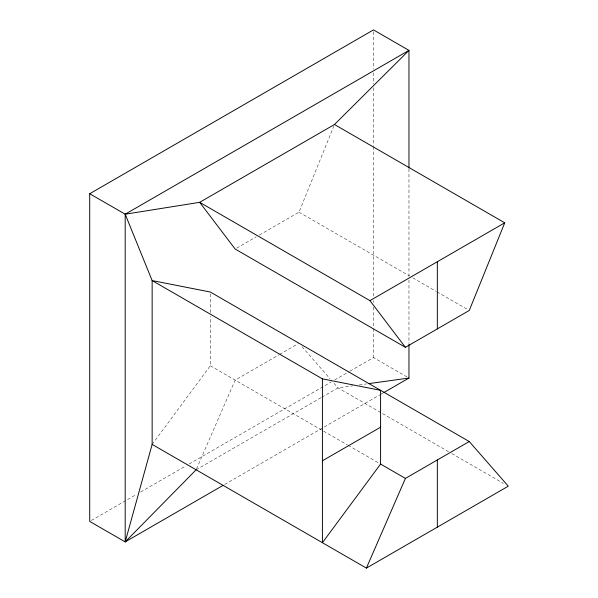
<?xml version="1.0" encoding="UTF-8"?>
<svg xmlns="http://www.w3.org/2000/svg" width="598" height="598" viewBox="0 0 598 598"><rect width="100%" height="100%" fill="white"/><g stroke="black" fill="none" stroke-linecap="round" stroke-linejoin="round"><path stroke-width="0.45" stroke-dasharray="2.99 2.24" d="M259.397 235.029L299 212.17L333.774 126.23M196.503 468.944L235.149 380.096L278.795 354.906M152.146 444.404L210.324 365.767L210.324 316.305M236.771 248.095L256.168 236.898M279.602 354.435L298.193 343.701M91.337 520.477L136.606 494.337M140.65 492.005L185.926 465.864M189.162 463.996L331.449 381.845M334.686 379.977L349.239 371.575M350.047 371.111L373.488 357.574L407.35 377.121M196.129 469.796L321.089 397.655M321.896 397.192L338.019 387.885L352.76 385.837M224.631 484.477L379.857 394.859M380.664 394.388L383.094 392.991M359.211 384.948L366.581 383.923M299 212.17L409.548 275.992M412.777 277.853L436.181 291.368M436.989 291.831L467.651 309.532M448.567 451.707L338.019 387.885L333.751 382.997M451.796 453.568L503.441 483.386M210.324 365.767L347.498 444.964M348.126 445.323L379.775 463.6M302.05 346.728L330.096 378.811M408.965 168.942L408.965 276.298M408.965 280.028L408.965 343.514M373.488 31.769L373.488 69.106M373.488 72.844L373.488 84.049M373.488 87.779L373.488 145.658M373.488 146.592L373.488 296.892M373.488 300.63L373.488 302.491M373.488 307.163L373.488 327.697M373.488 328.631L373.488 357.574M210.324 293.902L210.324 312.567"/><path stroke-width="0.9" d="M196.129 469.796L125.191 541.885L152.146 444.404L152.146 280.567L125.191 214.211L89.715 193.737L89.715 521.411L125.191 541.885L223.017 485.412M405.414 347.333L369.945 300.637L199.68 202.333L334.469 124.511L504.734 222.815L469.266 310.467L405.414 347.333L235.149 249.03L199.68 202.333L125.191 214.211L125.191 541.885M366.395 568.1L405.414 478.4L469.266 441.533L508.285 486.181L366.395 568.1L152.146 444.404M334.469 124.511L408.965 50.382L373.488 29.9L89.715 193.737M125.191 214.211L408.965 50.382L408.965 168.008M369.945 300.637L504.734 222.815M383.901 392.52L408.965 378.056L408.965 344.448M322.412 460.789L380.582 427.204M368.42 383.669L408.965 378.056M322.412 378.87L380.582 390.337L380.582 464.063L322.412 542.707L322.412 378.87L152.146 280.567L210.324 292.033L469.266 441.533M380.403 463.958L405.414 478.4M437.34 261.73L437.34 328.9M437.34 459.967L437.34 527.144"/></g></svg>
